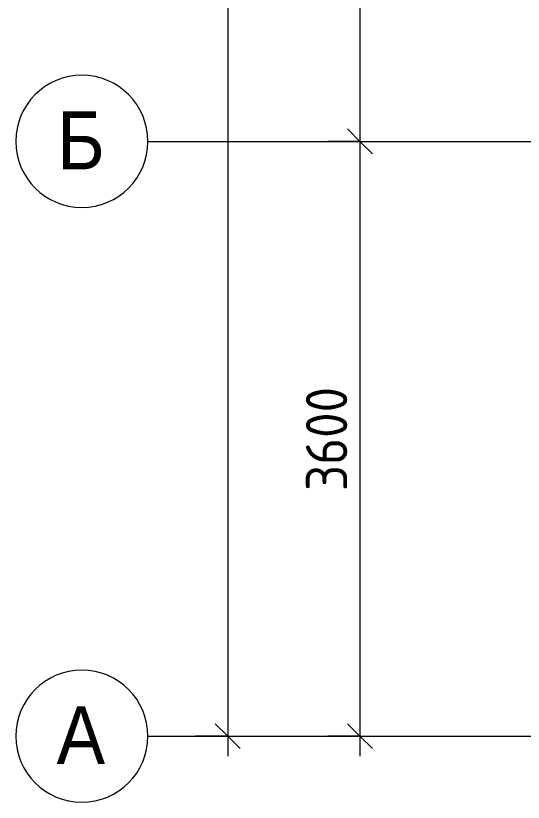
# Model space of a CAD drawing. Header units: millimetres. Extents: x 35092 to 251863, y -8553 to 29549.
# Drawn here: x 35177 to 38248, y -400 to 4360 of the extents above; entities that cross this region are included whole.
import ezdxf

# ---------------------------------------------------------------- set-up
doc = ezdxf.new("R2010")
doc.units = ezdxf.units.MM
for name, color, linetype, lineweight in [('A-ANNO-DIMS', 7, 'Continuous', 9), ('A-ANNO-DIMS-100', 7, 'Continuous', 9), ('Оси', 7, 'Continuous', 9), ('Оси-1', 7, 'Continuous', 20)]:
    doc.layers.add(name, color=color, linetype=linetype, lineweight=lineweight)
doc.styles.add('Arial', font='arial.ttf', dxfattribs={"width": 0.9, "height": 350})
doc.styles.add('ISOCPEUR', font='isocpeur.ttf', dxfattribs={"width": 0.9, "height": 250})
doc.dimstyles.new('ISO-2_5_0_9К_БОЛЬШОЙ', dxfattribs={"dimscale": 304.8, "dimtxt": 248.995294, "dimasz": 0.492126, "dimexe": 0.393701, "dimexo": 0.984252, "dimgap": 0, "dimtad": 1, "dimdec": 0, "dimrnd": 10, "dimzin": 0, "dimdsep": 46, "dimtxsty": 'ISOCPEUR', "dimblk1": 'OBLIQUE', "dimblk2": 'OBLIQUE', "dimsah": 1, "dimcen": 0.09, "dimdle": 0.393701, "dimazin": 0, "dimtfac": 1, "dimtdec": 4, "dimtix": 1, "dimtmove": 0, "dimatfit": 3, "dimfxl": 1, "dimtvp": 1, "dimtolj": 1, "dimtzin": 0, "dimarcsym": 2})
doc.dimstyles.new('ISO-2_5_0_9К_БОЛЬШОЙ_1', dxfattribs={"dimscale": 304.8, "dimtxt": 248.995294, "dimasz": 0.492126, "dimexe": 0.393701, "dimexo": 0.984252, "dimgap": 0, "dimtad": 1, "dimdec": 0, "dimrnd": 10, "dimzin": 0, "dimdsep": 46, "dimtxsty": 'ISOCPEUR', "dimblk1": 'OBLIQUE', "dimblk2": 'OBLIQUE', "dimsah": 1, "dimcen": 0.09, "dimdle": 0.393701, "dimazin": 0, "dimtfac": 1, "dimtdec": 4, "dimtix": 1, "dimtmove": 2, "dimatfit": 3, "dimfxl": 1, "dimtvp": 1, "dimtolj": 1, "dimtzin": 0, "dimarcsym": 2})

# ---------------------------------------------------------------- blocks, each defined once
blk = doc.blocks.new('Ось сетки - D8-29747960-План расстановки мебели и оборудования 2 этажа в осях 12-23')
at = {"layer": 'Оси-1'}
for start, end in [(360, 180), (180, 360)]:
    blk.add_arc((0, 0), 4, start, end, dxfattribs=at)
blk = doc.blocks.new('DIMBLOCK11-План расстановки мебели и оборудования 2 этажа в осях 12-23')
at = {"layer": 'A-ANNO-DIMS-100', "lineweight": 20}
for p, q in [((37259.7, 7800), (37184.7, 7875)), ((37259.7, 7800), (37334.7, 7725)), ((37259.7, 3600), (37184.7, 3675)), ((37259.7, 3600), (37334.7, 3525))]:
    blk.add_line(p, q, dxfattribs=at)
at = {"layer": 'A-ANNO-DIMS-100'}
for p, q in [((37065.7, 7800), (37379.7, 7800)), ((37259.7, 7800), (37065.7, 7800)), ((37259.7, 7800), (37259.7, 3600)), ((37065.7, 3600), (37379.7, 3600)), ((37259.7, 3600), (37065.7, 3600))]:
    blk.add_line(p, q, dxfattribs=at)
at = {"layer": 'A-ANNO-DIMS-100', "color": 0, "insert": (36933, 5372), "char_height": 250, "width": 787.208, "attachment_point": 1, "rotation": 90, "line_spacing_factor": 1.149209, "style": 'ISOCPEUR'}
blk.add_mtext('4200', dxfattribs=at)
blk = doc.blocks.new('_Oblique')
at = {"color": 0, "linetype": 'ByBlock', "lineweight": -2}
blk.add_line((-0.5, -0.5), (0.5, 0.5), dxfattribs=at)
blk = doc.blocks.new('DIMBLOCK12-План расстановки мебели и оборудования 2 этажа в осях 12-23')
at = {"layer": 'A-ANNO-DIMS-100', "lineweight": 20}
for p, q in [((37259.7, 3600), (37184.7, 3675)), ((37259.7, 3600), (37334.7, 3525)), ((37259.7, 0), (37184.7, 75)), ((37259.7, 0), (37334.7, -75))]:
    blk.add_line(p, q, dxfattribs=at)
at = {"layer": 'A-ANNO-DIMS-100'}
for p, q in [((37065.7, 3600), (37379.7, 3600)), ((37259.7, 3600), (37065.7, 3600)), ((37259.7, 3600), (37259.7, -120)), ((37065.7, 0), (37379.7, 0)), ((37259.7, 0), (37065.7, 0))]:
    blk.add_line(p, q, dxfattribs=at)
at = {"layer": 'A-ANNO-DIMS-100', "color": 0, "insert": (36933, 1484), "char_height": 250, "width": 758.478, "attachment_point": 1, "rotation": 90, "line_spacing_factor": 1.149209, "style": 'ISOCPEUR'}
blk.add_mtext('3600', dxfattribs=at)
blk = doc.blocks.new('DIMBLOCK13-План расстановки мебели и оборудования 2 этажа в осях 12-23')
at = {"layer": 'A-ANNO-DIMS-100'}
for p, q in [((36459.7, 27120), (36459.7, -120)), ((36265.7, 27000), (36579.7, 27000)), ((36459.7, 27000), (36265.7, 27000)), ((36265.7, 0), (36579.7, 0)), ((36459.7, 0), (36265.7, 0))]:
    blk.add_line(p, q, dxfattribs=at)
at = {"layer": 'A-ANNO-DIMS-100', "lineweight": 20}
for p, q in [((36459.7, 27000), (36384.7, 27075)), ((36459.7, 27000), (36534.7, 26925)), ((36459.7, 0), (36384.7, 75)), ((36459.7, 0), (36534.7, -75))]:
    blk.add_line(p, q, dxfattribs=at)
at = {"layer": 'A-ANNO-DIMS-100', "color": 0, "insert": (36133, 13572), "char_height": 250, "width": 948.097, "attachment_point": 1, "rotation": 90, "line_spacing_factor": 1.149209, "style": 'ISOCPEUR'}
blk.add_mtext('27000', dxfattribs=at)

msp = doc.modelspace()

# ---------------------------------------------------------------- linework, layer by layer
at = {"layer": 'Оси'}
for p, q in [((35977.2, 3600), (38477.2, 3600)), ((35977.2, 0), (38477.2, 0))]:
    msp.add_line(p, q, dxfattribs=at)

# ---------------------------------------------------------------- block references
at = {"layer": 'Оси-1', "xscale": 99.99999999999993, "yscale": 99.99999999999993, "zscale": 99.99999999999993, "rotation": 269.9999999999994}
for p in [(35577.2, 3600), (35577.2, 0)]:
    msp.add_blockref('Ось сетки - D8-29747960-План расстановки мебели и оборудования 2 этажа в осях 12-23', p, dxfattribs=at)

# ---------------------------------------------------------------- texts
at = {"layer": 'Оси', "char_height": 350, "attachment_point": 1, "style": 'Arial'}
for s, insert, width in [('\\fArial|b0|i0|c204|p34|;\\W.9;Б', (35427.6, 3781), 353.544), ('\\fArial|b0|i0|c204|p34|;\\W.9;А', (35424.5, 181), 360.759)]:
    msp.add_mtext(s, dxfattribs=dict(at, insert=insert, width=width))

# ---------------------------------------------------------------- dimensions: what is measured, and where the dimension line sits
at = {"layer": 'A-ANNO-DIMS'}
dim = msp.add_linear_dim(base=(36459.7, 0), p1=(36565.7, 27000), p2=(36565.7, 0), angle=90, dimstyle='ISO-2_5_0_9К_БОЛЬШОЙ_1', override={"dimpost": '<>', "dimfxl": 26999.999823}, dxfattribs=at)
dim.commit()
dim.dimension.update_dxf_attribs({"geometry": 'DIMBLOCK13-План расстановки мебели и оборудования 2 этажа в осях 12-23', "text_midpoint": (36299.7, 14046), "dimtype": 160, "text_rotation": 90})
for base, p1, p2, override, picture, middle in [((37259.7, 3600), (37365.7, 7800), (37365.7, 3600), {"dimpost": '<>', "dimfxl": 4200}, 'DIMBLOCK11-План расстановки мебели и оборудования 2 этажа в осях 12-23', (37134.7, 5700)), ((37259.7, 0), (37365.7, 3600), (37365.7, 0), {"dimpost": '<>', "dimfxl": 3600}, 'DIMBLOCK12-План расстановки мебели и оборудования 2 этажа в осях 12-23', (37134.7, 1800))]:
    dim = msp.add_linear_dim(base=base, p1=p1, p2=p2, angle=90, dimstyle='ISO-2_5_0_9К_БОЛЬШОЙ', override=override, dxfattribs=at)
    dim.commit()
    dim.dimension.update_dxf_attribs({"geometry": picture, "text_midpoint": middle})

doc.saveas('drawing.dxf')
